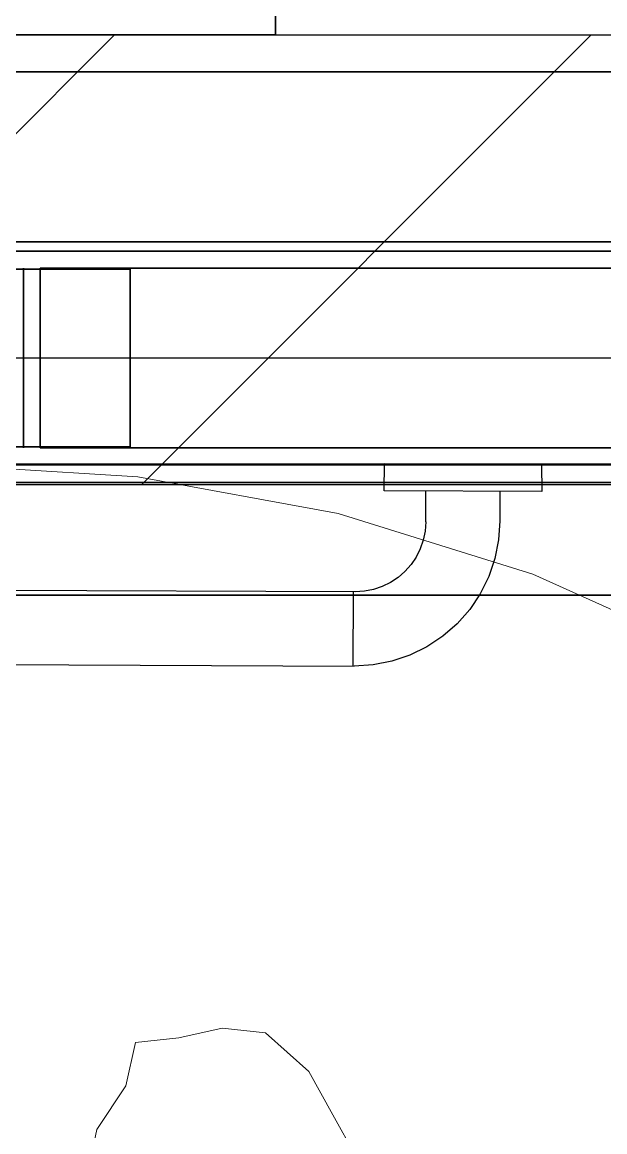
# Model space of a CAD drawing. Extents: x 0 to 756, y -25 to 420.
# Drawn here: x 367.02 to 372.21, y 292.25 to 302.13 of the extents above; entities that cross this region are included whole.
import ezdxf
from ezdxf.lldxf.tags import DXFTag

# ---------------------------------------------------------------- set-up
doc = ezdxf.new("R2010")
doc.units = 0
doc.layers.get('0').update_dxf_attribs({"lineweight": 25})
for name, color, linetype, lineweight in [('A_Innenwand', 7, 'Continuous', 25), ('Möblierung', 7, 'Continuous', 13), ('S_Einrichtung', 7, 'Continuous', 35), ('Sanitär', 7, 'Continuous', 25), ('Wand Holz nicht tragend', 7, 'Continuous', 13)]:
    doc.layers.add(name, color=color, linetype=linetype, lineweight=lineweight)
for name, color, linetype, lineweight, true_color in [('L_Abluft', 2, 'Continuous', 35, 0xffff00), ('Raum', 250, 'Continuous', 13, 0x333333), ('S_Kaltwasser', 3, 'Continuous', 35, 0x00ff00), ('S_Schmutzwasser', 7, 'Continuous', 35, 0x808040), ('S_Warmwasser', 1, 'fein_strichliert', 35, 0xff0000)]:
    doc.layers.add(name, color=color, linetype=linetype, lineweight=lineweight, true_color=true_color)
tags = doc.linetypes.add('fein_strichliert', pattern=[4, 1, -2, 1]).pattern_tags.tags
tags[8:9] = [DXFTag(74, 4), DXFTag(75, 0), DXFTag(340, '0'), DXFTag(46, 0.0), DXFTag(50, 0.0), DXFTag(44, 0.0), DXFTag(45, 0.0)]
tags[6:7] = [DXFTag(74, 4), DXFTag(75, 0), DXFTag(340, '0'), DXFTag(46, 0.0), DXFTag(50, 0.0), DXFTag(44, 0.0), DXFTag(45, 0.0)]
tags[4:5] = [DXFTag(74, 4), DXFTag(75, 0), DXFTag(340, '0'), DXFTag(46, 0.0), DXFTag(50, 0.0), DXFTag(44, 0.0), DXFTag(45, 0.0)]
tags = doc.linetypes.add('STRICHPUNKT2', pattern=[12.7, 6.35, -3.175, 0, -3.175]).pattern_tags.tags
tags[10:11] = [DXFTag(74, 4), DXFTag(75, 0), DXFTag(340, '0'), DXFTag(46, 0.0), DXFTag(50, 0.0), DXFTag(44, 0.0), DXFTag(45, 0.0)]
tags[8:9] = [DXFTag(74, 4), DXFTag(75, 0), DXFTag(340, '0'), DXFTag(46, 0.0), DXFTag(50, 0.0), DXFTag(44, 0.0), DXFTag(45, 0.0)]
tags[6:7] = [DXFTag(74, 4), DXFTag(75, 0), DXFTag(340, '0'), DXFTag(46, 0.0), DXFTag(50, 0.0), DXFTag(44, 0.0), DXFTag(45, 0.0)]
tags[4:5] = [DXFTag(74, 4), DXFTag(75, 0), DXFTag(340, '0'), DXFTag(46, 0.0), DXFTag(50, 0.0), DXFTag(44, 0.0), DXFTag(45, 0.0)]
tags = doc.linetypes.add('VERDECKT2_S2', pattern=[0.27, 0.2, -0.07]).pattern_tags.tags
tags[6:7] = [DXFTag(74, 4), DXFTag(75, 0), DXFTag(340, '0'), DXFTag(46, 1.0), DXFTag(50, 0.0), DXFTag(44, 0.0), DXFTag(45, 0.0)]
tags[4:5] = [DXFTag(74, 4), DXFTag(75, 0), DXFTag(340, '0'), DXFTag(46, 1.0), DXFTag(50, 0.0), DXFTag(44, 0.0), DXFTag(45, 0.0)]

# ---------------------------------------------------------------- blocks, each defined once
blk = doc.blocks.new('Referenz-A01I5XF3IE')
at = {"layer": 'Möblierung', "color": 0, "linetype": 'VERDECKT2_S2', "ltscale": 0.13}
for p, q in [((368.055, 298.0816), (366.2458, 298.191)), ((369.8379, 297.7549), (368.055, 298.0816)), ((371.5684, 297.2156), (369.8379, 297.7549)), ((373.2213, 296.4717), (371.5684, 297.2156))]:
    blk.add_line(p, q, dxfattribs=at)
at = {"layer": 'Möblierung', "color": 0, "linetype": 'Continuous', "ltscale": 0.13}
for p, q in [((368.0326, 293.0457), (368.4184, 293.0886)), ((368.4184, 293.0886), (368.8043, 293.1745)), ((368.8043, 293.1745), (369.1901, 293.1316)), ((369.1901, 293.1316), (369.576, 292.7882)), ((367.9468, 292.6595), (368.0326, 293.0457)), ((369.576, 292.7882), (369.7903, 292.402)), ((367.6896, 292.2733), (367.9468, 292.6595)), ((369.7903, 292.402), (370.0047, 292.0158)), ((367.6038, 291.8871), (367.6896, 292.2733))]:
    blk.add_line(p, q, dxfattribs=at)
at = {"layer": 'Raum', "color": 0, "lineweight": -2}
blk.add_line((383.4585, 298.191), (351.2358, 298.191), dxfattribs=at)
at = {"layer": 'Sanitär', "color": 0, "linetype": 'Continuous', "lineweight": -2, "ltscale": 0.25}
for p, q in [((370.2471, 297.9566), (370.2481, 298.1968)), ((371.648, 298.191), (370.2481, 298.1968)), ((371.648, 298.191), (371.6483, 297.9509)), ((371.6483, 297.9509), (370.2471, 297.9566)), ((370.6162, 297.6787), (370.6174, 297.9551)), ((371.2771, 297.9524), (371.2767, 297.6877)), ((370.6162, 297.6787), (370.6106, 297.5973)), ((371.2767, 297.6877), (371.2654, 297.5187)), ((370.6106, 297.5973), (370.5943, 297.5172)), ((370.5677, 297.44), (370.5313, 297.3669)), ((370.5943, 297.5172), (370.5677, 297.44)), ((371.2654, 297.5187), (371.2321, 297.3526)), ((370.5313, 297.3669), (370.4857, 297.2992)), ((371.2321, 297.3526), (371.1773, 297.1923)), ((370.4316, 297.2381), (370.37, 297.1845)), ((370.4857, 297.2992), (370.4316, 297.2381)), ((370.3019, 297.1394), (370.2285, 297.1036)), ((370.37, 297.1845), (370.3019, 297.1394)), ((371.1773, 297.1923), (371.102, 297.0405)), ((369.9894, 297.057), (362.8973, 297.0861)), ((369.9706, 296.3967), (369.9733, 297.0571)), ((370.0709, 297.0621), (369.9894, 297.057)), ((370.1511, 297.0777), (370.0709, 297.0621)), ((370.2285, 297.1036), (370.1511, 297.0777)), ((371.102, 297.0405), (371.0076, 296.8999)), ((371.0076, 296.8999), (370.8955, 296.7728)), ((370.8955, 296.7728), (370.7678, 296.6615)), ((370.7678, 296.6615), (370.6267, 296.5678)), ((370.6267, 296.5678), (370.4745, 296.4934)), ((370.3139, 296.4395), (370.1476, 296.4071)), ((370.4745, 296.4934), (370.3139, 296.4395)), ((363.01, 296.4252), (369.9785, 296.3966)), ((370.1476, 296.4071), (369.9785, 296.3966))]:
    blk.add_line(p, q, dxfattribs=at)
at = {"layer": 'Wand Holz nicht tragend', "color": 0, "lineweight": 50}
blk.add_line((351.2358, 298.191), (383.4585, 298.191), dxfattribs=at)
blk = doc.blocks.new('Wand-A01I5XLBIE', base_point=(280.2792, 298.0134))
at = {"color": 0, "linetype": 'ByBlock', "lineweight": -2, "ltscale": 0.25}
for p, q in [((296.2792, 302.0134), (387.2792, 302.0134)), ((351.0792, 298.0134), (387.2792, 298.0134))]:
    blk.add_line(p, q, dxfattribs=at)
at = {"color": 0, "lineweight": -2}
for p, q in [((363.8463, 298.0134), (367.8463, 302.0134)), ((368.0889, 298.0134), (372.0889, 302.0134))]:
    blk.add_line(p, q, dxfattribs=at)
blk = doc.blocks.new('Steckverbinder-A01I5XM3IE', base_point=(366.0859, 298.3383))
at = {"color": 0, "linetype": 'ByBlock', "lineweight": -2, "ltscale": 0.35}
for p, q in [((367.9859, 299.9283), (366.0859, 299.9283)), ((366.0859, 299.9283), (366.0859, 299.4655)), ((367.0359, 299.911), (367.0359, 299.9383)), ((367.0359, 299.8311), (367.0359, 299.911)), ((367.9859, 299.9283), (367.9859, 299.4655)), ((367.0359, 299.704), (367.0359, 299.8311)), ((367.0359, 299.5383), (367.0359, 299.704)), ((367.0359, 299.3454), (367.0359, 299.5383)), ((366.0859, 299.4655), (366.0859, 298.8111)), ((367.9859, 299.4655), (367.9859, 298.8111)), ((367.0359, 299.1383), (367.0359, 299.3454)), ((367.0359, 299.1383), (367.0359, 298.9312)), ((367.0359, 298.9312), (367.0359, 298.7383)), ((366.0859, 298.8111), (366.0859, 298.3483)), ((367.9859, 298.8111), (367.9859, 298.3483)), ((367.0359, 298.7383), (367.0359, 298.5726)), ((367.0359, 298.5726), (367.0359, 298.4455)), ((367.0359, 298.4455), (367.0359, 298.3656)), ((366.0859, 298.3483), (367.9859, 298.3483)), ((367.0359, 298.3656), (367.0359, 298.3383))]:
    blk.add_line(p, q, dxfattribs=at)
at = {"color": 0, "linetype": 'STRICHPUNKT2', "lineweight": 25, "ltscale": 0.25}
blk.add_line((366.0859, 299.1383), (367.9859, 299.1383), dxfattribs=at)
blk = doc.blocks.new('Waschmaschine-A01I5XN7IE', base_point=(357.2792, 302.0134))
at = {"color": 0, "lineweight": -2}
for p, q in [((369.2792, 314.0134), (369.2792, 302.0134)), ((369.2792, 302.0134), (357.2792, 302.0134))]:
    blk.add_line(p, q, dxfattribs=at)
blk = doc.blocks.new('Duschwanne-A01I5XNLIE', base_point=(351.0792, 276.0287))
at = {"color": 0, "linetype": 'ByBlock', "lineweight": -2, "ltscale": 0.35}
for p, q in [((351.0792, 298.0287), (383.2792, 298.0287)), ((354.0792, 297.0287), (380.2792, 297.0287))]:
    blk.add_line(p, q, dxfattribs=at)
blk = doc.blocks.new('Abwasserleitung-A01I5XOTIE', base_point=(364.0023, 297.23))
at = {"color": 0, "linetype": 'ByBlock', "lineweight": -2, "ltscale": 0.35}
blk.add_line((386.808, 300.0902), (364.0023, 300.0902), dxfattribs=at)
blk = doc.blocks.new('Verbundrohr (Stange)-A01I5XRHIE', base_point=(365.0792, 301.6841))
at = {"color": 0, "linetype": 'ByBlock', "lineweight": -2, "ltscale": 0.35}
blk.add_line((386.9408, 301.6841), (365.0792, 301.6841), dxfattribs=at)
blk = doc.blocks.new('Verbundrohr (Stange)-A01I5XSFIE', base_point=(352.9148, 300.1724))
at = {"color": 0, "linetype": 'ByBlock', "lineweight": -2, "ltscale": 0.35}
blk.add_line((352.9148, 300.1724), (389.9706, 300.1724), dxfattribs=at)
blk = doc.blocks.new('Wickelfalzrohr-A01I5XVTIE', base_point=(367.1859, 298.3383))
at = {"color": 0, "linetype": 'ByBlock', "lineweight": -2, "ltscale": 0.35}
for p, q in [((382.8113, 299.9383), (367.1859, 299.9383)), ((367.1859, 299.4697), (367.1859, 299.9383)), ((367.1859, 298.8069), (367.1859, 299.4697)), ((367.1859, 298.3383), (367.1859, 298.8069)), ((367.1859, 298.3383), (382.8113, 298.3383))]:
    blk.add_line(p, q, dxfattribs=at)
at = {"color": 0, "linetype": 'STRICHPUNKT2', "lineweight": 25, "ltscale": 0.25}
blk.add_line((367.1859, 299.1383), (382.8113, 299.1383), dxfattribs=at)

msp = doc.modelspace()

# ---------------------------------------------------------------- block references
at = {"color": 8, "lineweight": 25, "ltscale": 0.25, "true_color": 0x808080}
msp.add_blockref('Referenz-A01I5XF3IE', (0, 0), dxfattribs=at)
at = {"layer": 'A_Innenwand', "ltscale": 0.25}
msp.add_blockref('Wand-A01I5XLBIE', (280.2792, 298.0134), dxfattribs=at)
at = {"layer": 'L_Abluft', "ltscale": 0.35}
for name, p in [('Steckverbinder-A01I5XM3IE', (366.0859, 298.3383)), ('Wickelfalzrohr-A01I5XVTIE', (367.1859, 298.3383))]:
    msp.add_blockref(name, p, dxfattribs=at)
at = {"layer": 'S_Einrichtung', "linetype": 'Continuous', "ltscale": 0.35}
msp.add_blockref('Waschmaschine-A01I5XN7IE', (357.2792, 302.0134), dxfattribs=at)
at = {"layer": 'S_Einrichtung', "ltscale": 0.35}
msp.add_blockref('Duschwanne-A01I5XNLIE', (351.0792, 276.0287), dxfattribs=at)
at = {"layer": 'S_Kaltwasser', "ltscale": 0.35}
msp.add_blockref('Verbundrohr (Stange)-A01I5XRHIE', (365.0792, 301.6841), dxfattribs=at)
at = {"layer": 'S_Schmutzwasser', "ltscale": 0.35}
msp.add_blockref('Abwasserleitung-A01I5XOTIE', (364.0023, 297.23), dxfattribs=at)
at = {"layer": 'S_Warmwasser', "ltscale": 0.35}
msp.add_blockref('Verbundrohr (Stange)-A01I5XSFIE', (352.9148, 300.1724), dxfattribs=at)

doc.saveas('drawing.dxf')
